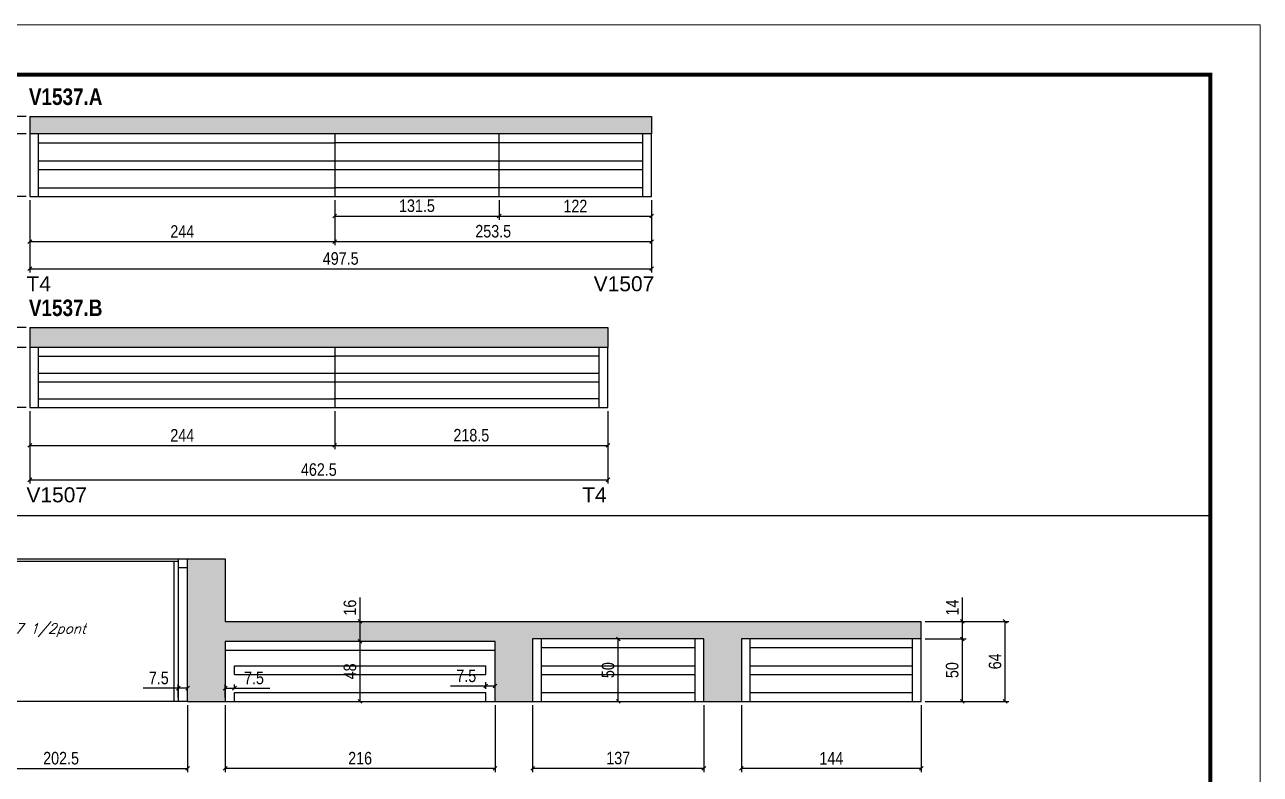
# Model space of a CAD drawing. Extents: x 3309 to 9563, y -2522 to 14608.
# Drawn here: x 3806 to 4794, y 7117 to 7716 of the extents above; entities that cross this region are included whole.
import ezdxf

# ---------------------------------------------------------------- set-up
doc = ezdxf.new("R2010")
doc.units = 0
doc.linetypes.add('DASHED', pattern=[0.75, 0.5, -0.25])
for name, color, linetype in [('5', 5, 'Continuous'), ('COTA', 241, 'Continuous'), ('NOMENCLATURA', 7, 'Continuous'), ('Painéis', 200, 'Continuous'), ('SARR_2.2x7', 40, 'Continuous'), ('SARR_3.5x7', 81, 'Continuous'), ('texto', 7, 'Continuous')]:
    doc.layers.add(name, color=color, linetype=linetype)
doc.layers.add('Folhas', color=255, linetype='Continuous', lineweight=9)
doc.layers.add('SARRAFO DE PRESSAO', color=251, linetype='DASHED', lineweight=9)
doc.styles.add('COTA TECNICA', font='techl___.ttf', dxfattribs={"height": 10})
doc.styles.add('Romans', font='romans.shx')
doc.styles.get("Standard").update_dxf_attribs({"font": 'arial.ttf'})
doc.styles.add('TECNICA', font='techb___.ttf', dxfattribs={"height": 10})
doc.dimstyles.new('PAINEL', dxfattribs={"dimtxt": 10, "dimasz": 3, "dimexe": 3, "dimexo": 3, "dimgap": 3, "dimtad": 1, "dimdec": 1, "dimzin": 12, "dimdsep": 46, "dimtxsty": 'COTA TECNICA', "dimblk1": 'OBLIQUE', "dimblk2": 'OBLIQUE', "dimsah": 1, "dimcen": 0.9, "dimclrd": 4, "dimclre": 4, "dimclrt": 240, "dimadec": 1, "dimazin": 3, "dimtfac": 1, "dimtdec": 1, "dimtmove": 0, "dimatfit": 3, "dimfxl": 1, "dimtolj": 1, "dimtzin": 12, "dimarcsym": 0})

# ---------------------------------------------------------------- blocks, each defined once
blk = doc.blocks.new('9999999999')
at = {"layer": 'Folhas'}
blk.add_lwpolyline([(98138.98, 34190.21), (99623.98, 34190.21), (99623.98, 35240.21), (98138.98, 35240.21)], close=True, dxfattribs=at)
at = {"layer": 'Folhas', "color": 30, "const_width": 3}
blk.add_lwpolyline([(98213.98, 34230.21), (99583.98, 34230.21), (99583.98, 35200.21), (98213.98, 35200.21)], close=True, dxfattribs=at)
blk = doc.blocks.new('_Oblique')
at = {"color": 0, "linetype": 'ByBlock', "lineweight": -2}
blk.add_line((-0.5, -0.5), (0.5, 0.5), dxfattribs=at)
blk = doc.blocks.new('*D2321')
at = {"layer": 'COTA', "color": 4, "lineweight": -2, "transparency": 16777216}
for p, q in [((3809.9, 7575.99), (3809.9, 7518.18)), ((4307.4, 7575.99), (4307.4, 7518.18)), ((3809.9, 7521.18), (4307.4, 7521.18))]:
    blk.add_line(p, q, dxfattribs=at)
at = {"layer": 'Defpoints', "color": 0, "transparency": 16777216}
for p in [(3809.9, 7578.99), (4307.4, 7578.99), (4307.4, 7521.18)]:
    blk.add_point(p, dxfattribs=at)
at = {"layer": 'COTA', "color": 4, "lineweight": -2, "transparency": 16777216, "xscale": 3, "yscale": 3, "zscale": 3, "rotation": 180}
blk.add_blockref('_Oblique', (3809.9, 7521.18), dxfattribs=at)
at = {"layer": 'COTA', "color": 4, "lineweight": -2, "transparency": 16777216, "xscale": 3, "yscale": 3, "zscale": 3}
blk.add_blockref('_Oblique', (4307.4, 7521.18), dxfattribs=at)
at = {"layer": 'COTA', "color": 240, "transparency": 16777216, "insert": (4058.65, 7529.32), "char_height": 10, "attachment_point": 5, "style": 'COTA TECNICA'}
blk.add_mtext('\\A1;497.5', dxfattribs=at)
blk = doc.blocks.new('*D2322')
at = {"layer": 'COTA', "color": 4, "lineweight": -2, "transparency": 16777216}
for p, q in [((3809.9, 7575.99), (3809.9, 7539.89)), ((4053.9, 7575.99), (4053.9, 7539.89)), ((3809.9, 7542.89), (4053.9, 7542.89))]:
    blk.add_line(p, q, dxfattribs=at)
at = {"layer": 'Defpoints', "color": 0, "transparency": 16777216}
for p in [(3809.9, 7578.99), (4053.9, 7578.99), (4053.9, 7542.89)]:
    blk.add_point(p, dxfattribs=at)
at = {"layer": 'COTA', "color": 4, "lineweight": -2, "transparency": 16777216, "xscale": 3, "yscale": 3, "zscale": 3, "rotation": 180}
blk.add_blockref('_Oblique', (3809.9, 7542.89), dxfattribs=at)
at = {"layer": 'COTA', "color": 4, "lineweight": -2, "transparency": 16777216, "xscale": 3, "yscale": 3, "zscale": 3}
blk.add_blockref('_Oblique', (4053.9, 7542.89), dxfattribs=at)
at = {"layer": 'COTA', "color": 240, "transparency": 16777216, "insert": (3931.9, 7550.96), "char_height": 10, "attachment_point": 5, "style": 'COTA TECNICA'}
blk.add_mtext('\\A1;244', dxfattribs=at)
blk = doc.blocks.new('*D2323')
at = {"layer": 'COTA', "color": 4, "lineweight": -2, "transparency": 16777216}
for p, q in [((4053.9, 7575.99), (4053.9, 7539.89)), ((4307.4, 7575.99), (4307.4, 7539.89)), ((4053.9, 7542.89), (4307.4, 7542.89))]:
    blk.add_line(p, q, dxfattribs=at)
at = {"layer": 'Defpoints', "color": 0, "transparency": 16777216}
for p in [(4053.9, 7578.99), (4307.4, 7578.99), (4307.4, 7542.89)]:
    blk.add_point(p, dxfattribs=at)
at = {"layer": 'COTA', "color": 4, "lineweight": -2, "transparency": 16777216, "xscale": 3, "yscale": 3, "zscale": 3, "rotation": 180}
blk.add_blockref('_Oblique', (4053.9, 7542.89), dxfattribs=at)
at = {"layer": 'COTA', "color": 4, "lineweight": -2, "transparency": 16777216, "xscale": 3, "yscale": 3, "zscale": 3}
blk.add_blockref('_Oblique', (4307.4, 7542.89), dxfattribs=at)
at = {"layer": 'COTA', "color": 240, "transparency": 16777216, "insert": (4180.65, 7551.11), "char_height": 10, "attachment_point": 5, "style": 'COTA TECNICA'}
blk.add_mtext('\\A1;253.5', dxfattribs=at)
blk = doc.blocks.new('*D2324')
at = {"layer": 'COTA', "color": 4, "lineweight": -2, "transparency": 16777216}
for p, q in [((3789.22, 7642.99), (3789.22, 7662.11)), ((3806.9, 7642.99), (3786.22, 7642.99)), ((3789.22, 7628.99), (3789.22, 7642.99)), ((3806.9, 7628.99), (3786.22, 7628.99))]:
    blk.add_line(p, q, dxfattribs=at)
at = {"layer": 'Defpoints', "color": 0, "transparency": 16777216}
for p in [(3789.22, 7642.99), (3809.9, 7642.99), (3809.9, 7628.99)]:
    blk.add_point(p, dxfattribs=at)
at = {"layer": 'COTA', "color": 4, "lineweight": -2, "transparency": 16777216, "xscale": 3, "yscale": 3, "zscale": 3}
for p, rotation in [((3789.22, 7642.99), 90), ((3789.22, 7628.99), 270)]:
    blk.add_blockref('_Oblique', p, dxfattribs=dict(at, rotation=rotation))
at = {"layer": 'COTA', "color": 240, "transparency": 16777216, "insert": (3781.15, 7654.05), "char_height": 10, "attachment_point": 5, "rotation": 90, "style": 'COTA TECNICA'}
blk.add_mtext('\\A1;14', dxfattribs=at)
blk = doc.blocks.new('*D2325')
at = {"layer": 'COTA', "color": 4, "lineweight": -2, "transparency": 16777216}
for p, q in [((3806.9, 7628.99), (3786.22, 7628.99)), ((3789.22, 7628.99), (3789.22, 7578.99)), ((3806.9, 7578.99), (3786.22, 7578.99))]:
    blk.add_line(p, q, dxfattribs=at)
at = {"layer": 'Defpoints', "color": 0, "transparency": 16777216}
for p in [(3809.9, 7628.99), (3789.22, 7578.99), (3809.9, 7578.99)]:
    blk.add_point(p, dxfattribs=at)
at = {"layer": 'COTA', "color": 4, "lineweight": -2, "transparency": 16777216, "xscale": 3, "yscale": 3, "zscale": 3}
for p, rotation in [((3789.22, 7628.99), 90), ((3789.22, 7578.99), 270)]:
    blk.add_blockref('_Oblique', p, dxfattribs=dict(at, rotation=rotation))
at = {"layer": 'COTA', "color": 240, "transparency": 16777216, "insert": (3781.11, 7603.99), "char_height": 10, "attachment_point": 5, "rotation": 90, "style": 'COTA TECNICA'}
blk.add_mtext('\\A1;50', dxfattribs=at)
blk = doc.blocks.new('*D2326')
at = {"layer": 'COTA', "color": 4, "lineweight": -2, "transparency": 16777216}
for p, q in [((3806.9, 7642.99), (3755.99, 7642.99)), ((3758.99, 7578.99), (3758.99, 7642.99)), ((3806.9, 7578.99), (3755.99, 7578.99))]:
    blk.add_line(p, q, dxfattribs=at)
at = {"layer": 'Defpoints', "color": 0, "transparency": 16777216}
for p in [(3758.99, 7642.99), (3809.9, 7642.99), (3809.9, 7578.99)]:
    blk.add_point(p, dxfattribs=at)
at = {"layer": 'COTA', "color": 4, "lineweight": -2, "transparency": 16777216, "xscale": 3, "yscale": 3, "zscale": 3}
for p, rotation in [((3758.99, 7642.99), 90), ((3758.99, 7578.99), 270)]:
    blk.add_blockref('_Oblique', p, dxfattribs=dict(at, rotation=rotation))
at = {"layer": 'COTA', "color": 240, "transparency": 16777216, "insert": (3750.88, 7610.99), "char_height": 10, "attachment_point": 5, "rotation": 90, "style": 'COTA TECNICA'}
blk.add_mtext('\\A1;64', dxfattribs=at)
blk = doc.blocks.new('*D2327')
at = {"layer": 'COTA', "color": 4, "lineweight": -2, "transparency": 16777216}
for p, q in [((3809.9, 7407.12), (3809.9, 7349.3)), ((4272.4, 7407.12), (4272.4, 7349.3)), ((3809.9, 7352.3), (4272.4, 7352.3))]:
    blk.add_line(p, q, dxfattribs=at)
at = {"layer": 'Defpoints', "color": 0, "transparency": 16777216}
for p in [(3809.9, 7410.12), (4272.4, 7410.12), (4272.4, 7352.3)]:
    blk.add_point(p, dxfattribs=at)
at = {"layer": 'COTA', "color": 4, "lineweight": -2, "transparency": 16777216, "xscale": 3, "yscale": 3, "zscale": 3, "rotation": 180}
blk.add_blockref('_Oblique', (3809.9, 7352.3), dxfattribs=at)
at = {"layer": 'COTA', "color": 4, "lineweight": -2, "transparency": 16777216, "xscale": 3, "yscale": 3, "zscale": 3}
blk.add_blockref('_Oblique', (4272.4, 7352.3), dxfattribs=at)
at = {"layer": 'COTA', "color": 240, "transparency": 16777216, "insert": (4041.15, 7360.41), "char_height": 10, "attachment_point": 5, "style": 'COTA TECNICA'}
blk.add_mtext('\\A1;462.5', dxfattribs=at)
blk = doc.blocks.new('*D2328')
at = {"layer": 'COTA', "color": 4, "lineweight": -2, "transparency": 16777216}
for p, q in [((3809.9, 7407.12), (3809.9, 7376.78)), ((4053.9, 7407.12), (4053.9, 7376.78)), ((3809.9, 7379.78), (4053.9, 7379.78))]:
    blk.add_line(p, q, dxfattribs=at)
at = {"layer": 'Defpoints', "color": 0, "transparency": 16777216}
for p in [(3809.9, 7410.12), (4053.9, 7410.12), (4053.9, 7379.78)]:
    blk.add_point(p, dxfattribs=at)
at = {"layer": 'COTA', "color": 4, "lineweight": -2, "transparency": 16777216, "xscale": 3, "yscale": 3, "zscale": 3, "rotation": 180}
blk.add_blockref('_Oblique', (3809.9, 7379.78), dxfattribs=at)
at = {"layer": 'COTA', "color": 4, "lineweight": -2, "transparency": 16777216, "xscale": 3, "yscale": 3, "zscale": 3}
blk.add_blockref('_Oblique', (4053.9, 7379.78), dxfattribs=at)
at = {"layer": 'COTA', "color": 240, "transparency": 16777216, "insert": (3931.9, 7387.86), "char_height": 10, "attachment_point": 5, "style": 'COTA TECNICA'}
blk.add_mtext('\\A1;244', dxfattribs=at)
blk = doc.blocks.new('*D2329')
at = {"layer": 'COTA', "color": 4, "lineweight": -2, "transparency": 16777216}
for p, q in [((4053.9, 7407.12), (4053.9, 7376.78)), ((4272.4, 7407.12), (4272.4, 7376.78)), ((4053.9, 7379.78), (4272.4, 7379.78))]:
    blk.add_line(p, q, dxfattribs=at)
at = {"layer": 'Defpoints', "color": 0, "transparency": 16777216}
for p in [(4053.9, 7410.12), (4272.4, 7410.12), (4272.4, 7379.78)]:
    blk.add_point(p, dxfattribs=at)
at = {"layer": 'COTA', "color": 4, "lineweight": -2, "transparency": 16777216, "xscale": 3, "yscale": 3, "zscale": 3, "rotation": 180}
blk.add_blockref('_Oblique', (4053.9, 7379.78), dxfattribs=at)
at = {"layer": 'COTA', "color": 4, "lineweight": -2, "transparency": 16777216, "xscale": 3, "yscale": 3, "zscale": 3}
blk.add_blockref('_Oblique', (4272.4, 7379.78), dxfattribs=at)
at = {"layer": 'COTA', "color": 240, "transparency": 16777216, "insert": (4163.15, 7387.91), "char_height": 10, "attachment_point": 5, "style": 'COTA TECNICA'}
blk.add_mtext('\\A1;218.5', dxfattribs=at)
blk = doc.blocks.new('*D2330')
at = {"layer": 'COTA', "color": 4, "lineweight": -2, "transparency": 16777216}
for p, q in [((3789.22, 7474.12), (3789.22, 7493.13)), ((3806.9, 7474.12), (3786.22, 7474.12)), ((3789.22, 7458.12), (3789.22, 7474.12)), ((3806.9, 7458.12), (3786.22, 7458.12))]:
    blk.add_line(p, q, dxfattribs=at)
at = {"layer": 'Defpoints', "color": 0, "transparency": 16777216}
for p in [(3789.22, 7474.12), (3809.9, 7474.12), (3809.9, 7458.12)]:
    blk.add_point(p, dxfattribs=at)
at = {"layer": 'COTA', "color": 4, "lineweight": -2, "transparency": 16777216, "xscale": 3, "yscale": 3, "zscale": 3}
for p, rotation in [((3789.22, 7474.12), 90), ((3789.22, 7458.12), 270)]:
    blk.add_blockref('_Oblique', p, dxfattribs=dict(at, rotation=rotation))
at = {"layer": 'COTA', "color": 240, "transparency": 16777216, "insert": (3781.12, 7485.13), "char_height": 10, "attachment_point": 5, "rotation": 90, "style": 'COTA TECNICA'}
blk.add_mtext('\\A1;16', dxfattribs=at)
blk = doc.blocks.new('*D2331')
at = {"layer": 'COTA', "color": 4, "lineweight": -2, "transparency": 16777216}
for p, q in [((3806.9, 7458.12), (3786.22, 7458.12)), ((3789.22, 7458.12), (3789.22, 7410.12)), ((3806.9, 7410.12), (3786.22, 7410.12))]:
    blk.add_line(p, q, dxfattribs=at)
at = {"layer": 'Defpoints', "color": 0, "transparency": 16777216}
for p in [(3809.9, 7458.12), (3789.22, 7410.12), (3809.9, 7410.12)]:
    blk.add_point(p, dxfattribs=at)
at = {"layer": 'COTA', "color": 4, "lineweight": -2, "transparency": 16777216, "xscale": 3, "yscale": 3, "zscale": 3}
for p, rotation in [((3789.22, 7458.12), 90), ((3789.22, 7410.12), 270)]:
    blk.add_blockref('_Oblique', p, dxfattribs=dict(at, rotation=rotation))
at = {"layer": 'COTA', "color": 240, "transparency": 16777216, "insert": (3781.12, 7434.12), "char_height": 10, "attachment_point": 5, "rotation": 90, "style": 'COTA TECNICA'}
blk.add_mtext('\\A1;48', dxfattribs=at)
blk = doc.blocks.new('*D2332')
at = {"layer": 'COTA', "color": 4, "lineweight": -2, "transparency": 16777216}
for p, q in [((3806.9, 7474.12), (3755.99, 7474.12)), ((3758.99, 7410.12), (3758.99, 7474.12)), ((3806.9, 7410.12), (3755.99, 7410.12))]:
    blk.add_line(p, q, dxfattribs=at)
at = {"layer": 'Defpoints', "color": 0, "transparency": 16777216}
for p in [(3758.99, 7474.12), (3809.9, 7474.12), (3809.9, 7410.12)]:
    blk.add_point(p, dxfattribs=at)
at = {"layer": 'COTA', "color": 4, "lineweight": -2, "transparency": 16777216, "xscale": 3, "yscale": 3, "zscale": 3}
for p, rotation in [((3758.99, 7474.12), 90), ((3758.99, 7410.12), 270)]:
    blk.add_blockref('_Oblique', p, dxfattribs=dict(at, rotation=rotation))
at = {"layer": 'COTA', "color": 240, "transparency": 16777216, "insert": (3750.88, 7442.12), "char_height": 10, "attachment_point": 5, "rotation": 90, "style": 'COTA TECNICA'}
blk.add_mtext('\\A1;64', dxfattribs=at)
blk = doc.blocks.new('*D2339')
at = {"layer": 'COTA', "color": 4, "lineweight": -2, "transparency": 16777216}
for p, q in [((3733.68, 7172.01), (3733.68, 7118.38)), ((3936.18, 7172.01), (3936.18, 7118.38)), ((3733.68, 7121.38), (3936.18, 7121.38))]:
    blk.add_line(p, q, dxfattribs=at)
at = {"layer": 'Defpoints', "color": 0, "transparency": 16777216}
for p in [(3733.68, 7175.01), (3936.18, 7175.01), (3936.18, 7121.38)]:
    blk.add_point(p, dxfattribs=at)
at = {"layer": 'COTA', "color": 4, "lineweight": -2, "transparency": 16777216, "xscale": 3, "yscale": 3, "zscale": 3, "rotation": 180}
blk.add_blockref('_Oblique', (3733.68, 7121.38), dxfattribs=at)
at = {"layer": 'COTA', "color": 4, "lineweight": -2, "transparency": 16777216, "xscale": 3, "yscale": 3, "zscale": 3}
blk.add_blockref('_Oblique', (3936.18, 7121.38), dxfattribs=at)
at = {"layer": 'COTA', "color": 240, "transparency": 16777216, "insert": (3834.93, 7129.49), "char_height": 10, "attachment_point": 5, "style": 'COTA TECNICA'}
blk.add_mtext('\\A1;202.5', dxfattribs=at)
blk = doc.blocks.new('*D2341')
at = {"layer": 'COTA', "color": 4, "lineweight": -2, "transparency": 16777216}
for p, q in [((3966.18, 7172.01), (3966.18, 7118.38)), ((4182.18, 7172.01), (4182.18, 7118.38)), ((4182.18, 7121.38), (3966.18, 7121.38))]:
    blk.add_line(p, q, dxfattribs=at)
at = {"layer": 'Defpoints', "color": 0, "transparency": 16777216}
for p in [(3966.18, 7175.01), (4182.18, 7175.01), (3966.18, 7121.38)]:
    blk.add_point(p, dxfattribs=at)
at = {"layer": 'COTA', "color": 4, "lineweight": -2, "transparency": 16777216, "xscale": 3, "yscale": 3, "zscale": 3, "rotation": 180}
blk.add_blockref('_Oblique', (3966.18, 7121.38), dxfattribs=at)
at = {"layer": 'COTA', "color": 4, "lineweight": -2, "transparency": 16777216, "xscale": 3, "yscale": 3, "zscale": 3}
blk.add_blockref('_Oblique', (4182.18, 7121.38), dxfattribs=at)
at = {"layer": 'COTA', "color": 240, "transparency": 16777216, "insert": (4074.18, 7129.48), "char_height": 10, "attachment_point": 5, "style": 'COTA TECNICA'}
blk.add_mtext('\\A1;216', dxfattribs=at)
blk = doc.blocks.new('*D2342')
at = {"layer": 'COTA', "color": 4, "lineweight": -2, "transparency": 16777216}
for p, q in [((4174.68, 7187.28), (4146.52, 7187.28)), ((4174.68, 7185.01), (4174.68, 7190.28)), ((4182.18, 7187.28), (4174.68, 7187.28)), ((4182.18, 7185.01), (4182.18, 7190.28))]:
    blk.add_line(p, q, dxfattribs=at)
at = {"layer": 'Defpoints', "color": 0, "transparency": 16777216}
for p in [(4174.68, 7187.28), (4174.68, 7182.01), (4182.18, 7182.01)]:
    blk.add_point(p, dxfattribs=at)
at = {"layer": 'COTA', "color": 4, "lineweight": -2, "transparency": 16777216, "xscale": 3, "yscale": 3, "zscale": 3, "rotation": 180}
blk.add_blockref('_Oblique', (4174.68, 7187.28), dxfattribs=at)
at = {"layer": 'COTA', "color": 4, "lineweight": -2, "transparency": 16777216, "xscale": 3, "yscale": 3, "zscale": 3}
blk.add_blockref('_Oblique', (4182.18, 7187.28), dxfattribs=at)
at = {"layer": 'COTA', "color": 240, "transparency": 16777216, "insert": (4159.1, 7195.39), "char_height": 10, "attachment_point": 5, "style": 'COTA TECNICA'}
blk.add_mtext('\\A1;7.5', dxfattribs=at)
blk = doc.blocks.new('*D2343')
at = {"layer": 'COTA', "color": 4, "lineweight": -2, "transparency": 16777216}
for p, q in [((4212.18, 7172.01), (4212.18, 7118.38)), ((4349.18, 7172.01), (4349.18, 7118.38)), ((4349.18, 7121.38), (4212.18, 7121.38))]:
    blk.add_line(p, q, dxfattribs=at)
at = {"layer": 'Defpoints', "color": 0, "transparency": 16777216}
for p in [(4212.18, 7175.01), (4349.18, 7175.01), (4212.18, 7121.38)]:
    blk.add_point(p, dxfattribs=at)
at = {"layer": 'COTA', "color": 4, "lineweight": -2, "transparency": 16777216, "xscale": 3, "yscale": 3, "zscale": 3, "rotation": 180}
blk.add_blockref('_Oblique', (4212.18, 7121.38), dxfattribs=at)
at = {"layer": 'COTA', "color": 4, "lineweight": -2, "transparency": 16777216, "xscale": 3, "yscale": 3, "zscale": 3}
blk.add_blockref('_Oblique', (4349.18, 7121.38), dxfattribs=at)
at = {"layer": 'COTA', "color": 240, "transparency": 16777216, "insert": (4280.68, 7129.6), "char_height": 10, "attachment_point": 5, "style": 'COTA TECNICA'}
blk.add_mtext('\\A1;137', dxfattribs=at)
blk = doc.blocks.new('*D2345')
at = {"layer": 'COTA', "color": 4, "lineweight": -2, "transparency": 16777216}
for p, q in [((4379.18, 7172.01), (4379.18, 7118.38)), ((4523.18, 7172.01), (4523.18, 7118.38)), ((4523.18, 7121.38), (4379.18, 7121.38))]:
    blk.add_line(p, q, dxfattribs=at)
at = {"layer": 'Defpoints', "color": 0, "transparency": 16777216}
for p in [(4379.18, 7175.01), (4523.18, 7175.01), (4379.18, 7121.38)]:
    blk.add_point(p, dxfattribs=at)
at = {"layer": 'COTA', "color": 4, "lineweight": -2, "transparency": 16777216, "xscale": 3, "yscale": 3, "zscale": 3, "rotation": 180}
blk.add_blockref('_Oblique', (4379.18, 7121.38), dxfattribs=at)
at = {"layer": 'COTA', "color": 4, "lineweight": -2, "transparency": 16777216, "xscale": 3, "yscale": 3, "zscale": 3}
blk.add_blockref('_Oblique', (4523.18, 7121.38), dxfattribs=at)
at = {"layer": 'COTA', "color": 240, "transparency": 16777216, "insert": (4451.18, 7129.46), "char_height": 10, "attachment_point": 5, "style": 'COTA TECNICA'}
blk.add_mtext('\\A1;144', dxfattribs=at)
blk = doc.blocks.new('*D2346')
at = {"layer": 'COTA', "color": 4, "lineweight": -2, "transparency": 16777216}
for p, q in [((4526.18, 7225.01), (4559.01, 7225.01)), ((4556.01, 7175.01), (4556.01, 7225.01)), ((4526.18, 7175.01), (4559.01, 7175.01))]:
    blk.add_line(p, q, dxfattribs=at)
at = {"layer": 'Defpoints', "color": 0, "transparency": 16777216}
for p in [(4523.18, 7225.01), (4556.01, 7225.01), (4523.18, 7175.01)]:
    blk.add_point(p, dxfattribs=at)
at = {"layer": 'COTA', "color": 4, "lineweight": -2, "transparency": 16777216, "xscale": 3, "yscale": 3, "zscale": 3}
for p, rotation in [((4556.01, 7225.01), 90), ((4556.01, 7175.01), 270)]:
    blk.add_blockref('_Oblique', p, dxfattribs=dict(at, rotation=rotation))
at = {"layer": 'COTA', "color": 240, "transparency": 16777216, "insert": (4547.9, 7200.01), "char_height": 10, "attachment_point": 5, "rotation": 90, "style": 'COTA TECNICA'}
blk.add_mtext('\\A1;50', dxfattribs=at)
blk = doc.blocks.new('*D2347')
at = {"layer": 'COTA', "color": 4, "lineweight": -2, "transparency": 16777216}
for p, q in [((4556.01, 7239.01), (4556.01, 7258.12)), ((4526.18, 7239.01), (4559.01, 7239.01)), ((4556.01, 7225.01), (4556.01, 7239.01)), ((4526.18, 7225.01), (4559.01, 7225.01))]:
    blk.add_line(p, q, dxfattribs=at)
at = {"layer": 'Defpoints', "color": 0, "transparency": 16777216}
for p in [(4523.18, 7239.01), (4556.01, 7239.01), (4523.18, 7225.01)]:
    blk.add_point(p, dxfattribs=at)
at = {"layer": 'COTA', "color": 4, "lineweight": -2, "transparency": 16777216, "xscale": 3, "yscale": 3, "zscale": 3}
for p, rotation in [((4556.01, 7239.01), 90), ((4556.01, 7225.01), 270)]:
    blk.add_blockref('_Oblique', p, dxfattribs=dict(at, rotation=rotation))
at = {"layer": 'COTA', "color": 240, "transparency": 16777216, "insert": (4547.94, 7250.07), "char_height": 10, "attachment_point": 5, "rotation": 90, "style": 'COTA TECNICA'}
blk.add_mtext('\\A1;14', dxfattribs=at)
blk = doc.blocks.new('*D2348')
at = {"layer": 'COTA', "color": 4, "lineweight": -2, "transparency": 16777216}
for p, q in [((4526.18, 7239.01), (4593.25, 7239.01)), ((4590.25, 7175.01), (4590.25, 7239.01)), ((4526.18, 7175.01), (4593.25, 7175.01))]:
    blk.add_line(p, q, dxfattribs=at)
at = {"layer": 'Defpoints', "color": 0, "transparency": 16777216}
for p in [(4523.18, 7239.01), (4590.25, 7239.01), (4523.18, 7175.01)]:
    blk.add_point(p, dxfattribs=at)
at = {"layer": 'COTA', "color": 4, "lineweight": -2, "transparency": 16777216, "xscale": 3, "yscale": 3, "zscale": 3}
for p, rotation in [((4590.25, 7239.01), 90), ((4590.25, 7175.01), 270)]:
    blk.add_blockref('_Oblique', p, dxfattribs=dict(at, rotation=rotation))
at = {"layer": 'COTA', "color": 240, "transparency": 16777216, "insert": (4582.15, 7207.01), "char_height": 10, "attachment_point": 5, "rotation": 90, "style": 'COTA TECNICA'}
blk.add_mtext('\\A1;64', dxfattribs=at)
blk = doc.blocks.new('*D2349')
at = {"layer": 'COTA', "color": 4, "lineweight": -2, "transparency": 16777216}
blk.add_line((4074.18, 7175.01), (4074.18, 7223.01), dxfattribs=at)
at = {"layer": 'Defpoints', "color": 0, "transparency": 16777216}
for p in [(4074.18, 7223.01), (4074.18, 7223.01), (4074.18, 7175.01)]:
    blk.add_point(p, dxfattribs=at)
at = {"layer": 'COTA', "color": 4, "lineweight": -2, "transparency": 16777216, "xscale": 3, "yscale": 3, "zscale": 3}
for p, rotation in [((4074.18, 7223.01), 90), ((4074.18, 7175.01), 270)]:
    blk.add_blockref('_Oblique', p, dxfattribs=dict(at, rotation=rotation))
at = {"layer": 'COTA', "color": 240, "transparency": 16777216, "insert": (4066.08, 7199.01), "char_height": 10, "attachment_point": 5, "rotation": 90, "style": 'COTA TECNICA'}
blk.add_mtext('\\A1;48', dxfattribs=at)
blk = doc.blocks.new('*D2350')
at = {"layer": 'COTA', "color": 4, "lineweight": -2, "transparency": 16777216}
for p, q in [((4074.18, 7239.01), (4074.18, 7258.02)), ((4074.18, 7223.01), (4074.18, 7239.01))]:
    blk.add_line(p, q, dxfattribs=at)
at = {"layer": 'Defpoints', "color": 0, "transparency": 16777216}
for p in [(4074.18, 7239.01), (4074.18, 7239.01), (4074.18, 7223.01)]:
    blk.add_point(p, dxfattribs=at)
at = {"layer": 'COTA', "color": 4, "lineweight": -2, "transparency": 16777216, "xscale": 3, "yscale": 3, "zscale": 3}
for p, rotation in [((4074.18, 7239.01), 90), ((4074.18, 7223.01), 270)]:
    blk.add_blockref('_Oblique', p, dxfattribs=dict(at, rotation=rotation))
at = {"layer": 'COTA', "color": 240, "transparency": 16777216, "insert": (4066.07, 7250.01), "char_height": 10, "attachment_point": 5, "rotation": 90, "style": 'COTA TECNICA'}
blk.add_mtext('\\A1;16', dxfattribs=at)
blk = doc.blocks.new('*D2351')
at = {"layer": 'COTA', "color": 4, "lineweight": -2, "transparency": 16777216}
blk.add_line((4280.68, 7175.01), (4280.68, 7225.01), dxfattribs=at)
at = {"layer": 'Defpoints', "color": 0, "transparency": 16777216}
for p in [(4280.68, 7225.01), (4280.68, 7225.01), (4280.68, 7175.01)]:
    blk.add_point(p, dxfattribs=at)
at = {"layer": 'COTA', "color": 4, "lineweight": -2, "transparency": 16777216, "xscale": 3, "yscale": 3, "zscale": 3}
for p, rotation in [((4280.68, 7225.01), 90), ((4280.68, 7175.01), 270)]:
    blk.add_blockref('_Oblique', p, dxfattribs=dict(at, rotation=rotation))
at = {"layer": 'COTA', "color": 240, "transparency": 16777216, "insert": (4272.57, 7200.01), "char_height": 10, "attachment_point": 5, "rotation": 90, "style": 'COTA TECNICA'}
blk.add_mtext('\\A1;50', dxfattribs=at)
blk = doc.blocks.new('*D2365')
at = {"layer": 'COTA', "color": 4, "lineweight": -2, "transparency": 16777216}
for p, q in [((3928.68, 7178.01), (3928.68, 7188.55)), ((3936.18, 7178.01), (3936.18, 7188.55)), ((3928.68, 7185.55), (3900.52, 7185.55)), ((3936.18, 7185.55), (3928.68, 7185.55))]:
    blk.add_line(p, q, dxfattribs=at)
at = {"layer": 'Defpoints', "color": 0, "transparency": 16777216}
for p in [(3928.68, 7185.55), (3928.68, 7175.01), (3936.18, 7175.01)]:
    blk.add_point(p, dxfattribs=at)
at = {"layer": 'COTA', "color": 4, "lineweight": -2, "transparency": 16777216, "xscale": 3, "yscale": 3, "zscale": 3, "rotation": 180}
blk.add_blockref('_Oblique', (3928.68, 7185.55), dxfattribs=at)
at = {"layer": 'COTA', "color": 4, "lineweight": -2, "transparency": 16777216, "xscale": 3, "yscale": 3, "zscale": 3}
blk.add_blockref('_Oblique', (3936.18, 7185.55), dxfattribs=at)
at = {"layer": 'COTA', "color": 240, "transparency": 16777216, "insert": (3913.1, 7193.66), "char_height": 10, "attachment_point": 5, "style": 'COTA TECNICA'}
blk.add_mtext('\\A1;7.5', dxfattribs=at)
blk = doc.blocks.new('*D2366')
at = {"layer": 'COTA', "color": 4, "lineweight": -2, "transparency": 16777216}
for p, q in [((3966.18, 7178.01), (3966.18, 7188.55)), ((3973.68, 7185.01), (3973.68, 7188.55)), ((3966.18, 7185.55), (3973.68, 7185.55)), ((3973.68, 7185.55), (4001.83, 7185.55))]:
    blk.add_line(p, q, dxfattribs=at)
at = {"layer": 'Defpoints', "color": 0, "transparency": 16777216}
for p in [(3973.68, 7185.55), (3973.68, 7182.01), (3966.18, 7175.01)]:
    blk.add_point(p, dxfattribs=at)
at = {"layer": 'COTA', "color": 4, "lineweight": -2, "transparency": 16777216, "xscale": 3, "yscale": 3, "zscale": 3, "rotation": 180}
blk.add_blockref('_Oblique', (3966.18, 7185.55), dxfattribs=at)
at = {"layer": 'COTA', "color": 4, "lineweight": -2, "transparency": 16777216, "xscale": 3, "yscale": 3, "zscale": 3}
blk.add_blockref('_Oblique', (3973.68, 7185.55), dxfattribs=at)
at = {"layer": 'COTA', "color": 240, "transparency": 16777216, "insert": (3989.25, 7193.66), "char_height": 10, "attachment_point": 5, "style": 'COTA TECNICA'}
blk.add_mtext('\\A1;7.5', dxfattribs=at)
blk = doc.blocks.new('*D2636')
at = {"layer": 'COTA', "color": 4, "lineweight": -2, "transparency": 16777216}
for p, q in [((4053.9, 7575.99), (4053.9, 7560.3)), ((4185.4, 7575.99), (4185.4, 7560.3)), ((4053.9, 7563.3), (4185.4, 7563.3))]:
    blk.add_line(p, q, dxfattribs=at)
at = {"layer": 'Defpoints', "color": 0, "transparency": 16777216}
for p in [(4053.9, 7578.99), (4185.4, 7578.99), (4185.4, 7563.3)]:
    blk.add_point(p, dxfattribs=at)
at = {"layer": 'COTA', "color": 4, "lineweight": -2, "transparency": 16777216, "xscale": 3, "yscale": 3, "zscale": 3, "rotation": 180}
blk.add_blockref('_Oblique', (4053.9, 7563.3), dxfattribs=at)
at = {"layer": 'COTA', "color": 4, "lineweight": -2, "transparency": 16777216, "xscale": 3, "yscale": 3, "zscale": 3}
blk.add_blockref('_Oblique', (4185.4, 7563.3), dxfattribs=at)
at = {"layer": 'COTA', "color": 240, "transparency": 16777216, "insert": (4119.65, 7571.51), "char_height": 10, "attachment_point": 5, "style": 'COTA TECNICA'}
blk.add_mtext('\\A1;131.5', dxfattribs=at)
blk = doc.blocks.new('*D2637')
at = {"layer": 'COTA', "color": 4, "lineweight": -2, "transparency": 16777216}
for p, q in [((4185.4, 7575.99), (4185.4, 7560.3)), ((4307.4, 7575.99), (4307.4, 7560.3)), ((4185.4, 7563.3), (4307.4, 7563.3))]:
    blk.add_line(p, q, dxfattribs=at)
at = {"layer": 'Defpoints', "color": 0, "transparency": 16777216}
for p in [(4185.4, 7578.99), (4307.4, 7578.99), (4307.4, 7563.3)]:
    blk.add_point(p, dxfattribs=at)
at = {"layer": 'COTA', "color": 4, "lineweight": -2, "transparency": 16777216, "xscale": 3, "yscale": 3, "zscale": 3, "rotation": 180}
blk.add_blockref('_Oblique', (4185.4, 7563.3), dxfattribs=at)
at = {"layer": 'COTA', "color": 4, "lineweight": -2, "transparency": 16777216, "xscale": 3, "yscale": 3, "zscale": 3}
blk.add_blockref('_Oblique', (4307.4, 7563.3), dxfattribs=at)
at = {"layer": 'COTA', "color": 240, "transparency": 16777216, "insert": (4246.4, 7571.35), "char_height": 10, "attachment_point": 5, "style": 'COTA TECNICA'}
blk.add_mtext('\\A1;122', dxfattribs=at)

msp = doc.modelspace()

# ---------------------------------------------------------------- hatches: boundary and pattern name
at = {"layer": 'COTA'}
h = msp.add_hatch(dxfattribs=at)
h.set_pattern_fill('AR-CONC', color=256, scale=0.03)
h.set_pattern_definition([(50, (-3183.5, -4570.4714), (5.46554, -0.4781726), [0.5715, -6.2865]), (355, (-3183.5, -4570.4714), (-1.0573026, 5.7317054), [0.4572, -5.0292175]), (100.451445, (-3183.0445, -4570.511), (4.4082374, 5.2535326), [0.4857003, -5.3427073]), (46.1842, (-3183.5, -4568.9474), (8.1323712, -1.2612698), [0.85725, -9.42975]), (96.63556, (-3182.822, -4569.0525), (7.122124, 7.4227837), [0.7285507, -8.0140682]), (351.18415, (-3183.5, -4568.947), (7.122124, 7.4227837), [0.685799, -7.543792]), (21, (-3182.738, -4569.3284), (4.5484317, -3.067956), [0.5715, -6.2865]), (326, (-3182.738, -4569.3284), (1.8540609, 5.525639), [0.4572, -5.0292]), (71.451445, (-3182.359, -4569.584), (6.4024926, 2.457683), [0.4857003, -5.3426981]), (37.5, (-3183.5, -4570.4714), (0.0926581, 2.53665117), [0, -4.96824, 0, -5.1054, 0, -5.04825]), (7.5, (-3183.5, -4570.4714), (2.0045899, 3.00541724), [0, -2.91084, 0, -4.85394, 0, -1.92405]), (327.5, (-3185.1993, -4570.4714), (4.06771786, -0.17186232), [0, -1.905, 0, -5.9436, 0, -7.8867]), (317.5, (-3185.9613, -4570.4714), (4.4438754, 0.7627947), [0, -2.4765, 0, -3.94716, 0, -5.6007])])
h.paths.add_polyline_path([(3809.9, 7642.99), (3809.9, 7628.99), (4307.4, 7628.99), (4307.4, 7642.99)])
h = msp.add_hatch(dxfattribs=at)
h.set_pattern_fill('AR-CONC', color=256, scale=0.03)
h.set_pattern_definition([(50, (-3183.5, -4739.3462), (5.46554, -0.4781726), [0.5715, -6.2865]), (355, (-3183.5, -4739.346), (-1.0573026, 5.7317054), [0.4572, -5.0292175]), (100.451445, (-3183.0445, -4739.386), (4.4082374, 5.2535326), [0.4857003, -5.3427073]), (46.1842, (-3183.5, -4737.822), (8.1323712, -1.2612698), [0.85725, -9.42975]), (96.63556, (-3182.822, -4737.927), (7.122124, 7.4227837), [0.7285507, -8.0140682]), (351.18415, (-3183.5, -4737.822), (7.122124, 7.4227837), [0.685799, -7.543792]), (21, (-3182.738, -4738.2032), (4.5484317, -3.067956), [0.5715, -6.2865]), (326, (-3182.738, -4738.203), (1.8540609, 5.525639), [0.4572, -5.0292]), (71.451445, (-3182.359, -4738.459), (6.4024926, 2.457683), [0.4857003, -5.3426981]), (37.5, (-3183.5, -4739.3462), (0.0926581, 2.53665117), [0, -4.96824, 0, -5.1054, 0, -5.04825]), (7.5, (-3183.5, -4739.3462), (2.0045899, 3.00541724), [0, -2.91084, 0, -4.85394, 0, -1.92405]), (327.5, (-3185.1993, -4739.3462), (4.06771786, -0.17186232), [0, -1.905, 0, -5.9436, 0, -7.8867]), (317.5, (-3185.9613, -4739.3462), (4.4438754, 0.7627947), [0, -2.4765, 0, -3.94716, 0, -5.6007])])
h.paths.add_polyline_path([(3809.9, 7474.12), (3809.9, 7458.12), (4272.4, 7458.12), (4272.4, 7474.12)])
h = msp.add_hatch(dxfattribs=at)
h.set_pattern_fill('AR-CONC', color=256, scale=0.03)
h.set_pattern_definition([(50, (-1598.5, -326.987), (5.46554, -0.4781726), [0.5715, -6.2865]), (355, (-1598.5, -326.987), (-1.0573026, 5.7317054), [0.4572, -5.0292175]), (100.451445, (-1598.0445, -327.027), (4.4082374, 5.2535326), [0.4857003, -5.3427073]), (46.1842, (-1598.5, -325.463), (8.132371, -1.26127), [0.85725, -9.42975]), (96.63556, (-1597.822, -325.568), (7.122124, 7.422784), [0.728551, -8.014068]), (351.18415, (-1598.5, -325.463), (7.122124, 7.422784), [0.685799, -7.543792]), (21, (-1597.738, -325.844), (4.5484317, -3.067956), [0.5715, -6.2865]), (326, (-1597.738, -325.844), (1.854061, 5.525639), [0.4572, -5.0292]), (71.451445, (-1597.359, -326.1), (6.4024926, 2.457683), [0.4857003, -5.342698]), (37.5, (-1598.5, -326.9871), (0.0926581, 2.53665117), [0, -4.96824, 0, -5.1054, 0, -5.04825]), (7.5, (-1598.5, -326.987), (2.0045899, 3.00541724), [0, -2.91084, 0, -4.85394, 0, -1.92405]), (327.5, (-1600.1993, -326.9871), (4.06771786, -0.1718623), [0, -1.905, 0, -5.9436, 0, -7.8867]), (317.5, (-1600.9613, -326.987), (4.4438754, 0.7627947), [0, -2.4765, 0, -3.94716, 0, -5.6007])])
h.paths.add_polyline_path([(4182.18, 7175.01), (4212.18, 7175.01), (4212.18, 7225.01), (4349.18, 7225.01), (4349.18, 7175.01), (4379.18, 7175.01), (4379.18, 7225.01), (4523.18, 7225.01), (4523.18, 7239.01), (3966.18, 7239.01), (3966.18, 7289.01), (3936.18, 7289.01), (3936.18, 7175.01), (3966.18, 7175.01), (3966.18, 7223.01), (4182.18, 7223.01)])

# ---------------------------------------------------------------- linework, layer by layer
for p, q in [((3809.9, 7642.99), (3809.9, 7628.99)), ((3809.9, 7642.99), (4307.4, 7642.99)), ((4307.4, 7642.99), (4307.4, 7628.99)), ((3809.9, 7474.12), (3809.9, 7458.12)), ((3809.9, 7474.12), (4272.4, 7474.12)), ((4272.4, 7474.12), (4272.4, 7458.12)), ((3384.37, 7323.66), (4754.37, 7323.66)), ((3936.18, 7289.01), (3966.18, 7289.01)), ((3966.18, 7289.01), (3966.18, 7239.01)), ((3936.18, 7282.01), (3936.18, 7282.01)), ((3966.18, 7239.01), (4523.18, 7239.01)), ((4523.18, 7225.01), (4523.18, 7239.01)), ((3936.18, 7175.01), (3966.18, 7175.01)), ((4182.18, 7175.01), (4212.18, 7175.01)), ((4349.18, 7175.01), (4379.18, 7175.01))]:
    msp.add_line(p, q, dxfattribs=at)
at = {"layer": 'Painéis', "linetype": 'ByBlock'}
for p, q in [((4307.4, 7628.99), (3809.9, 7628.99)), ((3809.9, 7628.99), (3809.9, 7578.99)), ((4053.9, 7628.99), (4053.9, 7578.99)), ((4185.4, 7578.99), (4185.4, 7628.99)), ((4307.4, 7578.99), (4307.4, 7628.99)), ((3809.9, 7578.99), (4307.4, 7578.99)), ((4272.4, 7458.12), (3809.9, 7458.12)), ((3809.9, 7458.12), (3809.9, 7410.12)), ((4053.9, 7458.12), (4053.9, 7410.12)), ((4272.4, 7410.12), (4272.4, 7458.12)), ((3809.9, 7410.12), (4272.4, 7410.12)), ((3733.68, 7289.01), (3936.18, 7289.01)), ((3936.18, 7175.01), (3936.18, 7289.01)), ((4182.18, 7223.01), (3966.18, 7223.01)), ((3966.18, 7223.01), (3966.18, 7175.01)), ((4182.18, 7175.01), (4182.18, 7223.01)), ((4349.18, 7225.01), (4212.18, 7225.01)), ((4212.18, 7225.01), (4212.18, 7175.01)), ((4349.18, 7175.01), (4349.18, 7225.01)), ((4523.18, 7225.01), (4379.18, 7225.01)), ((4379.18, 7225.01), (4379.18, 7175.01)), ((4523.18, 7175.01), (4523.18, 7225.01)), ((3936.18, 7175.01), (3733.68, 7175.01)), ((3966.18, 7175.01), (4182.18, 7175.01)), ((4212.18, 7175.01), (4349.18, 7175.01)), ((4379.18, 7175.01), (4523.18, 7175.01))]:
    msp.add_line(p, q, dxfattribs=at)
at = {"layer": 'SARR_2.2x7', "linetype": 'Continuous'}
for p, q in [((3816.9, 7578.99), (3816.9, 7628.99)), ((3816.9, 7621.99), (4053.9, 7621.99)), ((4300.4, 7621.99), (4053.9, 7621.99)), ((4300.4, 7578.99), (4300.4, 7628.99)), ((3816.9, 7607.61), (4053.9, 7607.61)), ((4053.9, 7607.61), (4300.4, 7607.61)), ((3816.9, 7600.61), (4053.9, 7600.61)), ((4053.9, 7600.61), (4300.4, 7600.61)), ((3816.9, 7585.99), (4053.9, 7585.99)), ((4300.4, 7585.99), (4053.9, 7585.99)), ((3816.9, 7410.12), (3816.9, 7458.12)), ((4265.4, 7410.12), (4265.4, 7458.12)), ((3816.9, 7451.12), (4053.9, 7451.12)), ((4265.4, 7451.12), (4053.9, 7451.12)), ((3816.9, 7437.73), (4053.9, 7437.73)), ((4053.9, 7437.73), (4265.4, 7437.73)), ((3816.9, 7430.73), (4053.9, 7430.73)), ((4053.9, 7430.73), (4265.4, 7430.73)), ((3816.9, 7417.12), (4053.9, 7417.12)), ((4265.4, 7417.12), (4053.9, 7417.12)), ((3928.68, 7286.81), (3748.68, 7286.81)), ((3928.68, 7282.01), (3936.18, 7282.01)), ((4219.18, 7175.01), (4219.18, 7225.01)), ((4219.18, 7218.01), (4342.18, 7218.01)), ((4342.18, 7175.01), (4342.18, 7225.01)), ((4386.18, 7175.01), (4386.18, 7225.01)), ((4386.18, 7218.01), (4516.18, 7218.01)), ((4516.18, 7175.01), (4516.18, 7225.01)), ((3966.18, 7216.01), (4182.18, 7216.01)), ((3973.68, 7203.51), (4174.68, 7203.51)), ((3973.68, 7196.51), (3973.68, 7203.51)), ((4174.68, 7196.51), (4174.68, 7203.51)), ((4219.18, 7203.51), (4342.18, 7203.51)), ((4386.18, 7203.51), (4516.18, 7203.51)), ((3973.68, 7196.51), (4174.68, 7196.51)), ((4219.18, 7196.51), (4342.18, 7196.51)), ((4386.18, 7196.51), (4516.18, 7196.51)), ((3973.68, 7175.01), (3973.68, 7182.01)), ((3973.68, 7182.01), (4174.68, 7182.01)), ((4174.68, 7175.01), (4174.68, 7182.01)), ((4219.18, 7182.01), (4342.18, 7182.01)), ((4386.18, 7182.01), (4516.18, 7182.01))]:
    msp.add_line(p, q, dxfattribs=at)
at = {"layer": 'SARR_3.5x7'}
for p, q in [((3925.18, 7286.81), (3925.18, 7175.01)), ((3928.68, 7289.01), (3928.68, 7175.01))]:
    msp.add_line(p, q, dxfattribs=at)

# ---------------------------------------------------------------- block references
at = {"layer": 'SARRAFO DE PRESSAO', "color": 6, "linetype": 'ByBlock'}
msp.add_blockref('9999999999', (-94829.61, -27523.8), dxfattribs=at)

# ---------------------------------------------------------------- texts
at = {"layer": '5', "linetype": 'Continuous'}
for s, p in [('T4', (3807.22, 7503.17)), ('V1507', (4261.06, 7503.17)), ('V1507', (3807.22, 7334.29)), ('T4', (4251.86, 7334.29))]:
    msp.add_text(s, height=12, rotation=0.00004, dxfattribs=at).set_placement(p)
at = {"layer": 'NOMENCLATURA', "style": 'TECNICA'}
for s, p in [('V1537.A', (3809.18, 7652.18)), ('V1537.B', (3809.18, 7483.31))]:
    msp.add_text(s, height=13.2, dxfattribs=at).set_placement(p)
at = {"layer": 'texto', "color": 2, "insert": (3826.18, 7232.01), "char_height": 8, "attachment_point": 5, "style": 'Romans'}
msp.add_mtext('{\\Q19;\\C256;7 1/2pont}', dxfattribs=at)

# ---------------------------------------------------------------- dimensions: what is measured, and where the dimension line sits
at = {"layer": 'COTA'}
for base, p1, p2, angle, picture, middle in [((3789.22, 7642.99), (3809.9, 7628.99), (3809.9, 7642.99), 90, '*D2324', (3781.15, 7654.05)), ((3758.99, 7642.99), (3809.9, 7578.99), (3809.9, 7642.99), 90, '*D2326', (3750.88, 7610.99)), ((3789.22, 7578.99), (3809.9, 7628.99), (3809.9, 7578.99), 90, '*D2325', (3781.11, 7603.99)), ((4307.4, 7521.18), (3809.9, 7578.99), (4307.4, 7578.99), 180, '*D2321', (4058.65, 7529.32)), ((3789.22, 7474.12), (3809.9, 7458.12), (3809.9, 7474.12), 90, '*D2330', (3781.12, 7485.13)), ((3758.99, 7474.12), (3809.9, 7410.12), (3809.9, 7474.12), 90, '*D2332', (3750.88, 7442.12)), ((3789.22, 7410.12), (3809.9, 7458.12), (3809.9, 7410.12), 90, '*D2331', (3781.12, 7434.12)), ((4272.4, 7352.3), (3809.9, 7410.12), (4272.4, 7410.12), 180, '*D2327', (4041.15, 7360.41)), ((4074.18, 7239.01), (4074.18, 7223.01), (4074.18, 7239.01), 90, '*D2350', (4066.07, 7250.01)), ((4556.01, 7239.01), (4523.18, 7225.01), (4523.18, 7239.01), 90, '*D2347', (4547.94, 7250.07)), ((4590.25, 7239.01), (4523.18, 7175.01), (4523.18, 7239.01), 90, '*D2348', (4582.15, 7207.01)), ((4280.68, 7225.01), (4280.68, 7175.01), (4280.68, 7225.01), 90, '*D2351', (4272.57, 7200.01)), ((4556.01, 7225.01), (4523.18, 7175.01), (4523.18, 7225.01), 90, '*D2346', (4547.9, 7200.01)), ((4074.18, 7223.01), (4074.18, 7175.01), (4074.18, 7223.01), 90, '*D2349', (4066.08, 7199.01)), ((3966.18, 7121.38), (4182.18, 7175.01), (3966.18, 7175.01), 180, '*D2341', (4074.18, 7129.48)), ((4212.18, 7121.38), (4349.18, 7175.01), (4212.18, 7175.01), 180, '*D2343', (4280.68, 7129.6)), ((4379.18, 7121.38), (4523.18, 7175.01), (4379.18, 7175.01), 180, '*D2345', (4451.18, 7129.46))]:
    dim = msp.add_linear_dim(base=base, p1=p1, p2=p2, angle=angle, dimstyle='PAINEL', dxfattribs=at)
    dim.commit()
    dim.dimension.update_dxf_attribs({"geometry": picture, "text_midpoint": middle})
for base, p1, p2, picture, middle in [((4053.9, 7542.89), (3809.9, 7578.99), (4053.9, 7578.99), '*D2322', (3931.9, 7550.96)), ((4185.4, 7563.3), (4053.9, 7578.99), (4185.4, 7578.99), '*D2636', (4119.65, 7571.51)), ((4053.9, 7379.78), (3809.9, 7410.12), (4053.9, 7410.12), '*D2328', (3931.9, 7387.86)), ((3928.68, 7185.55), (3936.18, 7175.01), (3928.68, 7175.01), '*D2365', (3913.1, 7193.66)), ((3973.68, 7185.55), (3966.18, 7175.01), (3973.68, 7182.01), '*D2366', (3989.25, 7193.66)), ((4174.68, 7187.28), (4182.18, 7182.01), (4174.68, 7182.01), '*D2342', (4159.1, 7195.39)), ((3936.18, 7121.38), (3733.68, 7175.01), (3936.18, 7175.01), '*D2339', (3834.93, 7129.49))]:
    dim = msp.add_linear_dim(base=base, p1=p1, p2=p2, dimstyle='PAINEL', dxfattribs=at)
    dim.commit()
    dim.dimension.update_dxf_attribs({"geometry": picture, "text_midpoint": middle})
for base, p1, p2, picture, middle in [((4307.4, 7542.89), (4053.9, 7578.99), (4307.4, 7578.99), '*D2323', (4180.65, 7551.11)), ((4307.4, 7563.3), (4185.4, 7578.99), (4307.4, 7578.99), '*D2637', (4246.4, 7571.35)), ((4272.4, 7379.78), (4053.9, 7410.12), (4272.4, 7410.12), '*D2329', (4163.15, 7387.91))]:
    dim = msp.add_linear_dim(base=base, p1=p1, p2=p2, dimstyle='PAINEL', override={"dimtmove": 1}, dxfattribs=at)
    dim.commit()
    dim.dimension.update_dxf_attribs({"geometry": picture, "text_midpoint": middle})

doc.saveas('drawing.dxf')
